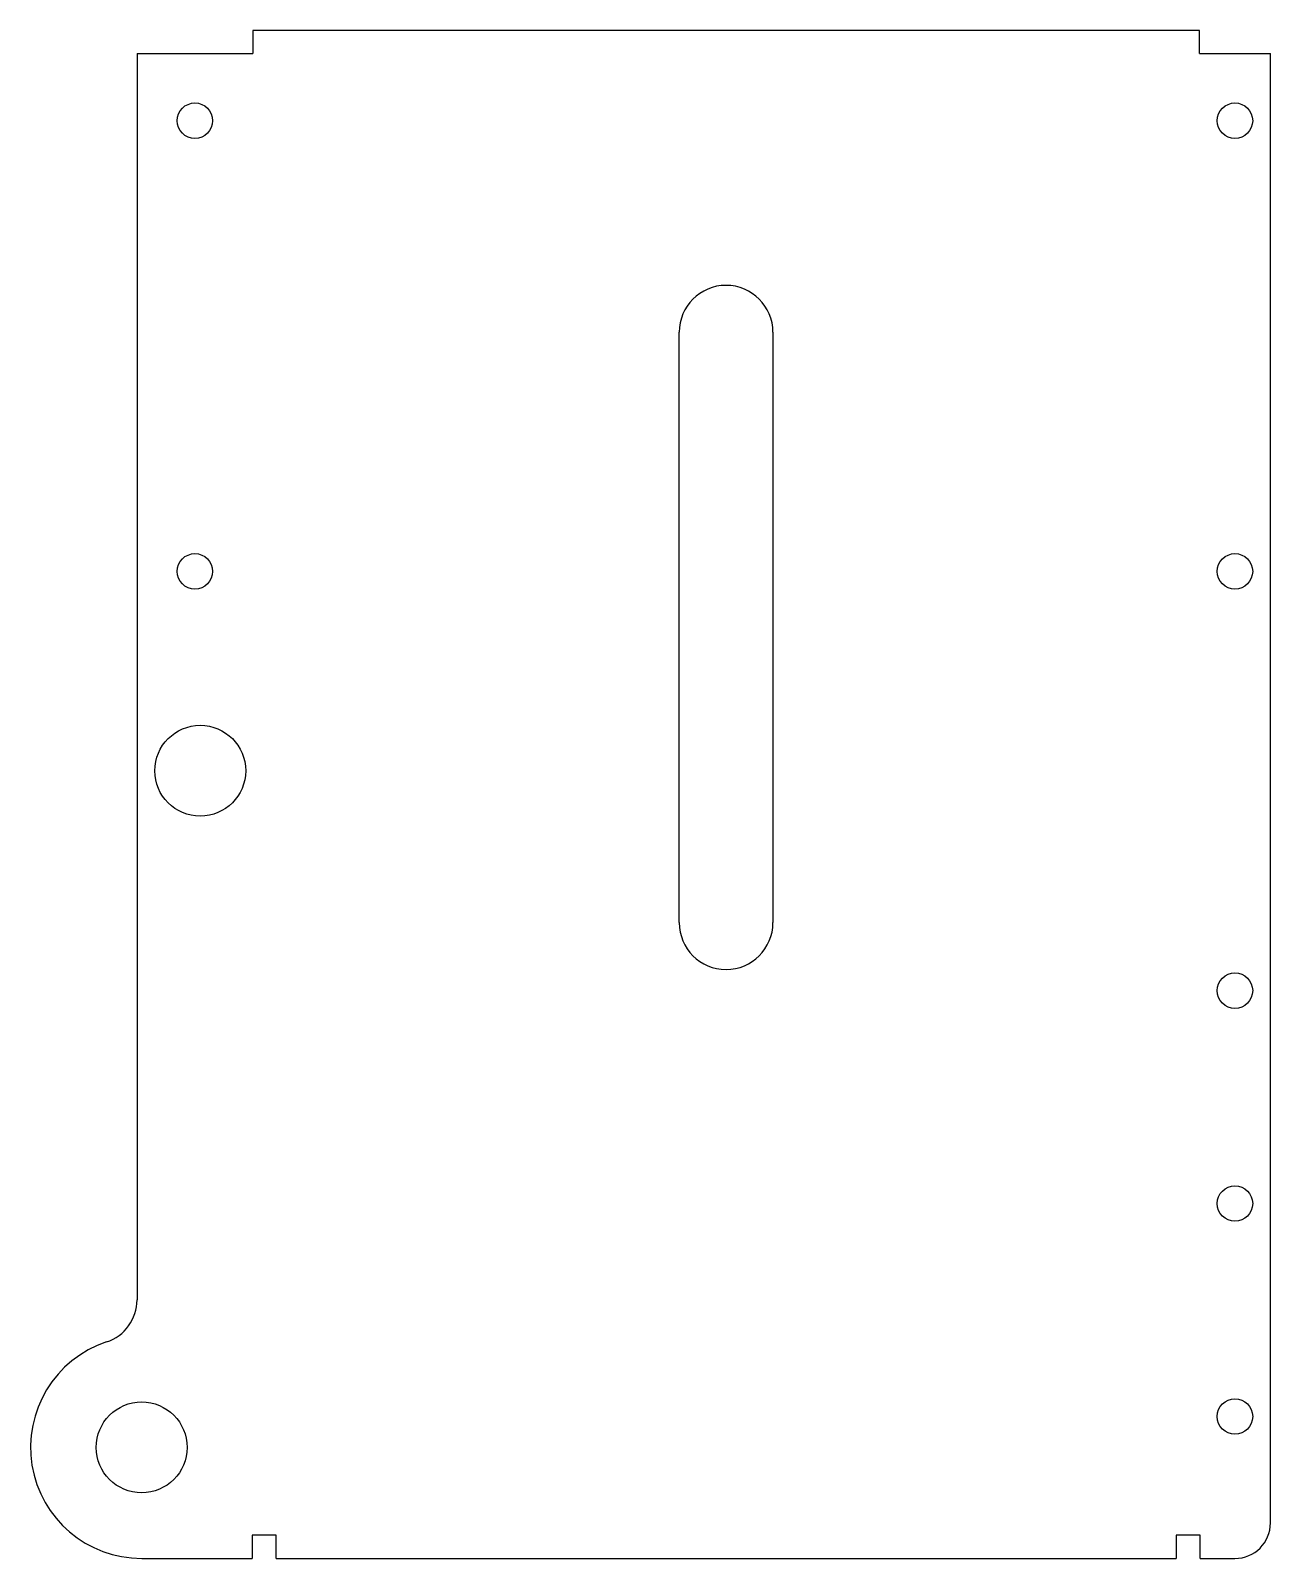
# Model space of a CAD drawing. Header units: millimetres. Extents: x -196 to 153, y -163 to 267.
import ezdxf

# ---------------------------------------------------------------- set-up
doc = ezdxf.new("R2010")
doc.units = ezdxf.units.MM
doc.layers.add('Binder008', color=7, linetype='CONTINUOUS')

msp = doc.modelspace()

# ---------------------------------------------------------------- linework, layer by layer
at = {"layer": 'Binder008'}
for p, q in [((-133.35, 267.35, -68.85), (-133.35, 260.9, -68.85)), ((133.35, 267.35, -68.85), (-133.35, 267.35, -68.85)), ((133.35, 260.9, -68.85), (133.35, 267.35, -68.85)), ((-165.95, 260.9, -68.85), (-133.35, 260.9, -68.85)), ((-165.95, 260.9, -68.85), (-165.95, -90.331, -68.85)), ((133.35, 260.9, -68.85), (153.35, 260.9, -68.85)), ((153.35, -153.2, -68.85), (153.35, 260.9, -68.85)), ((-13.2, 15.975, -68.85), (-13.2, 182.35, -68.85)), ((13.2, 182.35, -68.85), (13.2, 15.975, -68.85)), ((-133.55, -156.65, -68.85), (-133.55, -163.2, -68.85)), ((-126.8, -156.65, -68.85), (-133.55, -156.65, -68.85)), ((-126.8, -163.2, -68.85), (-126.8, -156.65, -68.85)), ((133.55, -156.65, -68.85), (126.8, -156.65, -68.85)), ((126.8, -156.65, -68.85), (126.8, -163.2, -68.85)), ((133.55, -163.2, -68.85), (133.55, -156.65, -68.85)), ((-164.65, -163.2, -68.85), (-133.55, -163.2, -68.85)), ((-126.8, -163.2, -68.85), (126.8, -163.2, -68.85)), ((133.55, -163.2, -68.85), (143.35, -163.2, -68.85))]:
    msp.add_line(p, q, dxfattribs=at)
for centre, radius in [((-149.65, 241.95), 5), ((143.35, 241.95), 5), ((-149.65, 114.95), 5), ((143.35, 114.95), 5), ((-148.15, 58.775), 12.8), ((143.35, -3.2), 5), ((143.35, -63.2), 5), ((-164.65, -131.9), 12.8), ((143.35, -123.2), 5)]:
    msp.add_circle(centre, radius, dxfattribs=at)
for centre, radius, start, end in [((0, 182.35, -68.85), 13.2, 0, 180), ((0, 15.975, -68.85), 13.2, 180, 0), ((-178.45, -90.331, -68.85), 12.5, -71.6352, 0), ((-164.65, -131.9, -68.85), 31.3, 108.365, -90), ((143.35, -153.2, -68.85), 10, -90, 0)]:
    msp.add_arc(centre, radius, start, end, dxfattribs=at)

doc.saveas('drawing.dxf')
